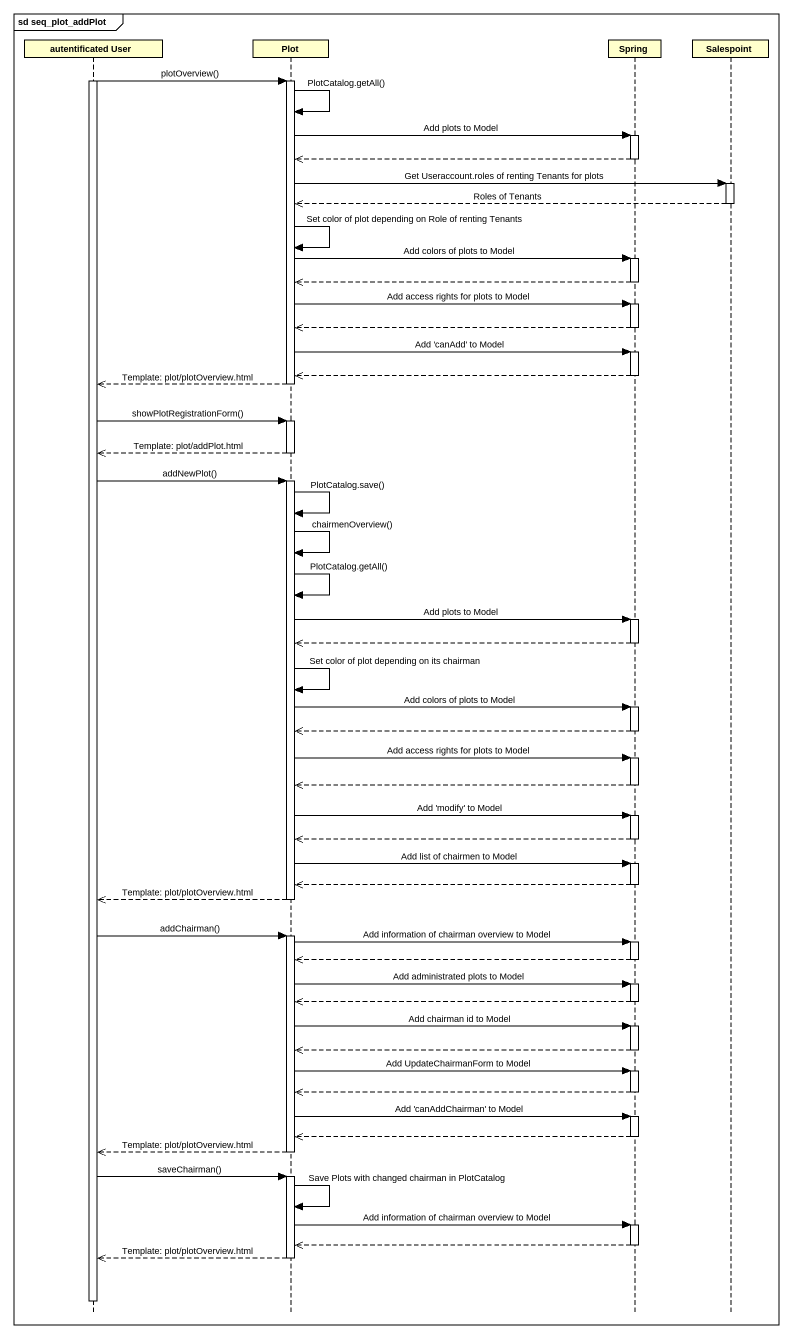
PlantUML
@startuml
mainframe sd seq_plot_addPlot
hide footbox
participant "autentificated User" as autentificated_User
participant Plot
participant Spring
participant Salespoint

activate autentificated_User
autentificated_User -> Plot : plotOverview()
activate Plot
Plot -> Plot : PlotCatalog.getAll()
Plot -> Spring : Add plots to Model
activate Spring
Spring -->> Plot
deactivate Spring
Plot -> Salespoint : Get Useraccount.roles of renting Tenants for plots
activate Salespoint
Salespoint -->> Plot : Roles of Tenants
deactivate Salespoint
Plot -> Plot : Set color of plot depending on Role of renting Tenants
Plot -> Spring : Add colors of plots to Model
activate Spring
Spring -->> Plot
deactivate Spring
Plot -> Spring : Add access rights for plots to Model
activate Spring
Spring -->> Plot
deactivate Spring
Plot -> Spring : Add 'canAdd' to Model
activate Spring
Spring -->> Plot
deactivate Spring
Plot -->> autentificated_User : Template: plot/plotOverview.html
deactivate Plot
autentificated_User -> Plot : showPlotRegistrationForm()
activate Plot
Plot -->> autentificated_User : Template: plot/addPlot.html
deactivate Plot
autentificated_User -> Plot : addNewPlot()
activate Plot
Plot -> Plot : PlotCatalog.save()
Plot -> Plot : chairmenOverview()
Plot -> Plot : PlotCatalog.getAll()
Plot -> Spring : Add plots to Model
activate Spring
Spring -->> Plot
deactivate Spring
Plot -> Plot : Set color of plot depending on its chairman
Plot -> Spring : Add colors of plots to Model
activate Spring
Spring -->> Plot
deactivate Spring
Plot -> Spring : Add access rights for plots to Model
activate Spring
Spring -->> Plot
deactivate Spring
Plot -> Spring : Add 'modify' to Model
activate Spring
Spring -->> Plot
deactivate Spring
Plot -> Spring : Add list of chairmen to Model
activate Spring
Spring -->> Plot
deactivate Spring
Plot -->> autentificated_User : Template: plot/plotOverview.html
deactivate Plot
autentificated_User -> Plot : addChairman()
activate Plot
Plot -> Spring : Add information of chairman overview to Model
activate Spring
Spring -->> Plot
deactivate Spring
Plot -> Spring : Add administrated plots to Model
activate Spring
Spring -->> Plot
deactivate Spring
Plot -> Spring : Add chairman id to Model
activate Spring
Spring -->> Plot
deactivate Spring
Plot -> Spring : Add UpdateChairmanForm to Model
activate Spring
Spring -->> Plot
deactivate Spring
Plot -> Spring : Add 'canAddChairman' to Model
activate Spring
Spring -->> Plot
deactivate Spring
Plot -->> autentificated_User : Template: plot/plotOverview.html
deactivate Plot
autentificated_User -> Plot : saveChairman()
activate Plot
Plot -> Plot : Save Plots with changed chairman in PlotCatalog
Plot -> Spring : Add information of chairman overview to Model
activate Spring
Spring -->> Plot
deactivate Spring
Plot -->> autentificated_User : Template: plot/plotOverview.html
deactivate Plot
deactivate autentificated_User
@enduml
